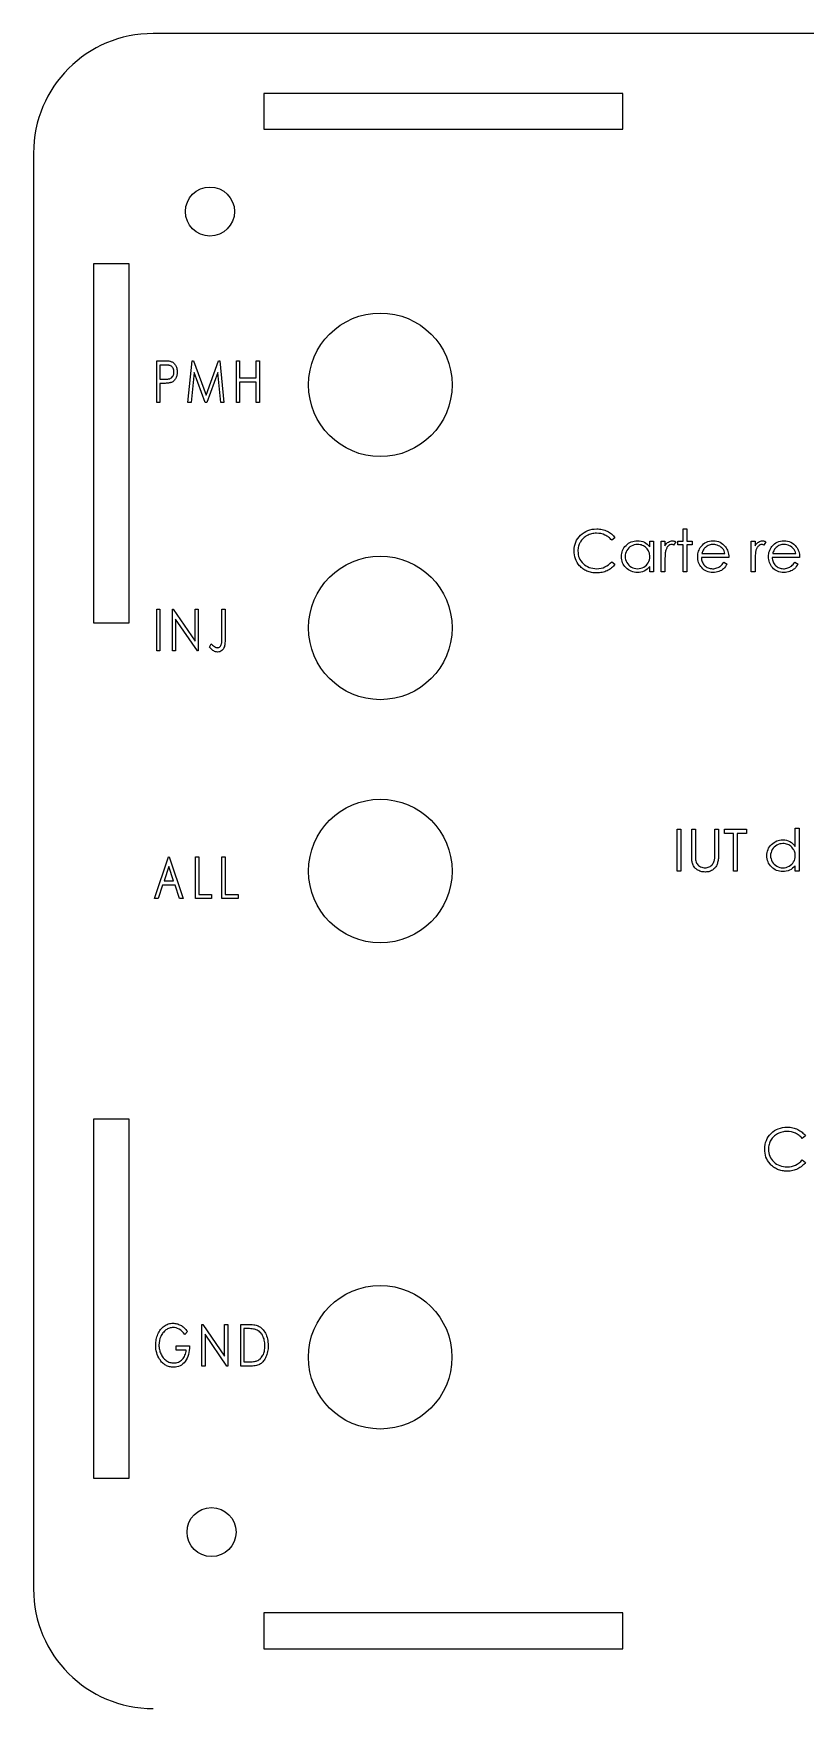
# Model space of a CAD drawing. Header units: millimetres. Extents: x 3 to 788, y -577 to 0.
# Drawn here: x 351.9 to 416.4, y -144 to -4 of the extents above; entities that cross this region are included whole.
import ezdxf

# ---------------------------------------------------------------- set-up
doc = ezdxf.new("R2010")
doc.units = ezdxf.units.MM
doc.layers.get('0').update_dxf_attribs({"lineweight": 25})

msp = doc.modelspace()

# ---------------------------------------------------------------- linework, layer by layer
at = {"color": 7, "linetype": 'Continuous', "lineweight": 25}
for p, q in [((481.91, -4.03), (361.91, -4.03)), ((401.16, -9.03), (371.16, -9.03)), ((371.16, -9.03), (371.16, -12.03)), ((401.16, -12.03), (401.16, -9.03)), ((371.16, -12.03), (401.16, -12.03)), ((351.91, -14.03), (351.91, -134.03)), ((359.91, -23.28), (356.91, -23.28)), ((356.91, -23.28), (356.91, -53.28)), ((359.91, -53.28), (359.91, -23.28)), ((356.91, -53.28), (359.91, -53.28)), ((359.91, -94.78), (356.91, -94.78)), ((356.91, -94.78), (356.91, -124.78)), ((359.91, -124.78), (359.91, -94.78)), ((356.91, -124.78), (359.91, -124.78)), ((401.16, -136.03), (371.16, -136.03)), ((371.16, -136.03), (371.16, -139.03)), ((401.16, -139.03), (401.16, -136.03)), ((371.16, -139.03), (401.16, -139.03))]:
    msp.add_line(p, q, dxfattribs=at)
at = {"color": 7, "linetype": 'Continuous', "flags": 128}
for points in [[(362.21, -31.38), (362.76, -31.38), (362.76, -31.38), (362.87, -31.38), (362.97, -31.39), (363.06, -31.39), (363.15, -31.4), (363.22, -31.4), (363.29, -31.41), (363.34, -31.42), (363.39, -31.44), (363.39, -31.44), (363.44, -31.46), (363.5, -31.48), (363.55, -31.51), (363.6, -31.55), (363.65, -31.59), (363.69, -31.64), (363.73, -31.69), (363.77, -31.74), (363.8, -31.8), (363.83, -31.87), (363.86, -31.93), (363.88, -32), (363.9, -32.08), (363.91, -32.16), (363.92, -32.24), (363.92, -32.32), (363.92, -32.32), (363.92, -32.41), (363.91, -32.49), (363.9, -32.57), (363.88, -32.64), (363.86, -32.71), (363.84, -32.78), (363.81, -32.84), (363.77, -32.9), (363.73, -32.96), (363.69, -33.01), (363.65, -33.05), (363.6, -33.09), (363.55, -33.13), (363.49, -33.16), (363.43, -33.19), (363.37, -33.21), (363.37, -33.21), (363.32, -33.22), (363.26, -33.24), (363.19, -33.25), (363.11, -33.25), (363.01, -33.26), (362.91, -33.27), (362.8, -33.27), (362.68, -33.27), (362.68, -33.27), (362.48, -33.27), (362.48, -33.27), (362.48, -34.88), (362.48, -34.88), (362.21, -34.88), (362.21, -34.88), (362.21, -31.38)], [(362.48, -31.74), (362.48, -32.91), (362.48, -32.91), (362.95, -32.92), (362.95, -32.92), (363.02, -32.92), (363.08, -32.91), (363.14, -32.91), (363.2, -32.9), (363.25, -32.89), (363.29, -32.88), (363.33, -32.87), (363.37, -32.85), (363.43, -32.82), (363.48, -32.77), (363.53, -32.71), (363.57, -32.65), (363.61, -32.57), (363.63, -32.49), (363.64, -32.41), (363.65, -32.32), (363.65, -32.32), (363.64, -32.24), (363.63, -32.16), (363.61, -32.08), (363.57, -32.01), (363.53, -31.94), (363.49, -31.89), (363.43, -31.84), (363.37, -31.8), (363.34, -31.79), (363.3, -31.78), (363.26, -31.77), (363.21, -31.76), (363.16, -31.75), (363.1, -31.75), (363.04, -31.74), (362.97, -31.74), (362.97, -31.74), (362.48, -31.74)], [(364.82, -34.88), (365.16, -31.38), (365.16, -31.38), (365.27, -31.38), (365.27, -31.38), (366.33, -34.26), (366.33, -34.26), (367.38, -31.38), (367.38, -31.38), (367.49, -31.38), (367.49, -31.38), (367.83, -34.88), (367.83, -34.88), (367.56, -34.88), (367.56, -34.88), (367.31, -32.37), (367.31, -32.37), (366.39, -34.88), (366.39, -34.88), (366.27, -34.88), (366.27, -34.88), (365.34, -32.37), (365.34, -32.37), (365.1, -34.88), (365.1, -34.88), (364.82, -34.88)], [(368.87, -31.38), (369.14, -31.38), (369.14, -31.38), (369.14, -32.82), (369.14, -32.82), (370.53, -32.82), (370.53, -32.82), (370.53, -31.38), (370.53, -31.38), (370.8, -31.38), (370.8, -31.38), (370.8, -34.88), (370.8, -34.88), (370.53, -34.88), (370.53, -34.88), (370.53, -33.18), (370.53, -33.18), (369.14, -33.18), (369.14, -33.18), (369.14, -34.88), (369.14, -34.88), (368.87, -34.88), (368.87, -34.88), (368.87, -31.38)], [(400.51, -46.17), (400.24, -46.38), (400.24, -46.38), (400.18, -46.31), (400.12, -46.25), (400.05, -46.19), (399.98, -46.13), (399.91, -46.08), (399.84, -46.03), (399.76, -45.99), (399.68, -45.95), (399.52, -45.88), (399.34, -45.83), (399.16, -45.81), (398.97, -45.8), (398.97, -45.8), (398.86, -45.8), (398.76, -45.81), (398.66, -45.83), (398.56, -45.85), (398.46, -45.88), (398.37, -45.91), (398.27, -45.95), (398.18, -46), (398.09, -46.05), (398.01, -46.1), (397.93, -46.16), (397.86, -46.23), (397.79, -46.3), (397.73, -46.37), (397.67, -46.45), (397.62, -46.53), (397.57, -46.61), (397.53, -46.7), (397.5, -46.79), (397.47, -46.89), (397.45, -46.98), (397.43, -47.08), (397.42, -47.18), (397.42, -47.28), (397.42, -47.28), (397.43, -47.44), (397.45, -47.58), (397.48, -47.73), (397.53, -47.86), (397.59, -47.99), (397.67, -48.11), (397.76, -48.23), (397.86, -48.34), (397.98, -48.44), (398.1, -48.52), (398.23, -48.59), (398.37, -48.65), (398.51, -48.7), (398.66, -48.73), (398.82, -48.75), (398.99, -48.76), (398.99, -48.76), (399.17, -48.75), (399.35, -48.72), (399.52, -48.68), (399.68, -48.61), (399.83, -48.53), (399.97, -48.43), (400.11, -48.31), (400.24, -48.18), (400.24, -48.18), (400.51, -48.38), (400.51, -48.38), (400.45, -48.47), (400.38, -48.55), (400.3, -48.62), (400.22, -48.69), (400.14, -48.76), (400.05, -48.82), (399.96, -48.88), (399.86, -48.93), (399.76, -48.97), (399.66, -49.01), (399.56, -49.04), (399.45, -49.07), (399.34, -49.09), (399.23, -49.11), (399.11, -49.12), (398.99, -49.12), (398.99, -49.12), (398.88, -49.12), (398.77, -49.11), (398.66, -49.1), (398.56, -49.08), (398.46, -49.06), (398.36, -49.03), (398.27, -49), (398.17, -48.97), (398.08, -48.92), (398, -48.88), (397.92, -48.83), (397.84, -48.77), (397.76, -48.71), (397.69, -48.65), (397.62, -48.58), (397.55, -48.51), (397.55, -48.51), (397.44, -48.37), (397.35, -48.23), (397.28, -48.09), (397.22, -47.94), (397.17, -47.78), (397.13, -47.61), (397.11, -47.44), (397.1, -47.26), (397.1, -47.26), (397.11, -47.07), (397.14, -46.89), (397.18, -46.72), (397.24, -46.55), (397.31, -46.39), (397.41, -46.24), (397.52, -46.1), (397.64, -45.96), (397.78, -45.84), (397.93, -45.73), (398.08, -45.64), (398.25, -45.57), (398.42, -45.51), (398.6, -45.47), (398.79, -45.45), (398.99, -45.44), (398.99, -45.44), (399.11, -45.44), (399.23, -45.45), (399.34, -45.47), (399.45, -45.49), (399.56, -45.51), (399.67, -45.55), (399.77, -45.59), (399.87, -45.63), (399.97, -45.68), (400.06, -45.74), (400.14, -45.8), (400.23, -45.86), (400.31, -45.93), (400.38, -46.01), (400.45, -46.09), (400.51, -46.17)], [(406.21, -45.44), (406.53, -45.44), (406.53, -45.44), (406.53, -46.47), (406.53, -46.47), (406.98, -46.47), (406.98, -46.47), (406.98, -46.78), (406.98, -46.78), (406.53, -46.78), (406.53, -46.78), (406.53, -49.03), (406.53, -49.03), (406.21, -49.03), (406.21, -49.03), (406.21, -46.78), (406.21, -46.78), (405.76, -46.78), (405.76, -46.78), (405.76, -46.47), (405.76, -46.47), (406.21, -46.47), (406.21, -46.47), (406.21, -45.44)], [(403.75, -46.47), (403.75, -49.03), (403.75, -49.03), (403.43, -49.03), (403.43, -49.03), (403.43, -48.59), (403.43, -48.59), (403.32, -48.7), (403.21, -48.8), (403.09, -48.89), (402.96, -48.96), (402.83, -49.01), (402.69, -49.04), (402.54, -49.07), (402.39, -49.07), (402.39, -49.07), (402.25, -49.07), (402.12, -49.05), (402, -49.02), (401.87, -48.98), (401.76, -48.92), (401.65, -48.86), (401.54, -48.78), (401.44, -48.69), (401.35, -48.59), (401.27, -48.48), (401.21, -48.37), (401.15, -48.26), (401.11, -48.14), (401.08, -48.01), (401.06, -47.88), (401.05, -47.74), (401.05, -47.74), (401.06, -47.61), (401.08, -47.48), (401.11, -47.36), (401.15, -47.24), (401.21, -47.12), (401.27, -47.02), (401.35, -46.91), (401.45, -46.81), (401.55, -46.72), (401.65, -46.64), (401.77, -46.58), (401.88, -46.52), (402, -46.48), (402.13, -46.45), (402.26, -46.43), (402.4, -46.43), (402.4, -46.43), (402.55, -46.43), (402.7, -46.46), (402.84, -46.5), (402.98, -46.55), (403.1, -46.62), (403.22, -46.71), (403.33, -46.82), (403.43, -46.94), (403.43, -46.94), (403.43, -46.47), (403.43, -46.47), (403.75, -46.47)], [(402.4, -46.74), (402.26, -46.75), (402.13, -46.77), (402.01, -46.81), (401.88, -46.87), (401.77, -46.94), (401.67, -47.03), (401.58, -47.13), (401.51, -47.24), (401.45, -47.36), (401.4, -47.49), (401.38, -47.61), (401.37, -47.75), (401.37, -47.75), (401.38, -47.88), (401.4, -48), (401.45, -48.13), (401.51, -48.25), (401.59, -48.36), (401.67, -48.46), (401.77, -48.55), (401.89, -48.63), (402.01, -48.68), (402.13, -48.73), (402.26, -48.75), (402.4, -48.76), (402.4, -48.76), (402.53, -48.75), (402.67, -48.73), (402.79, -48.68), (402.92, -48.63), (403.04, -48.55), (403.14, -48.47), (403.22, -48.37), (403.3, -48.27), (403.36, -48.15), (403.4, -48.03), (403.42, -47.89), (403.43, -47.76), (403.43, -47.76), (403.43, -47.65), (403.41, -47.55), (403.39, -47.45), (403.36, -47.36), (403.32, -47.27), (403.26, -47.19), (403.2, -47.11), (403.13, -47.03), (403.06, -46.96), (402.98, -46.9), (402.89, -46.85), (402.8, -46.81), (402.71, -46.78), (402.61, -46.76), (402.51, -46.74), (402.4, -46.74)], [(404.37, -46.47), (404.69, -46.47), (404.69, -46.47), (404.69, -46.85), (404.69, -46.85), (404.76, -46.74), (404.83, -46.66), (404.91, -46.58), (404.99, -46.53), (405.06, -46.48), (405.15, -46.45), (405.23, -46.43), (405.31, -46.43), (405.31, -46.43), (405.38, -46.43), (405.44, -46.45), (405.51, -46.47), (405.59, -46.51), (405.59, -46.51), (405.41, -46.79), (405.41, -46.79), (405.37, -46.77), (405.33, -46.75), (405.29, -46.74), (405.25, -46.74), (405.25, -46.74), (405.18, -46.75), (405.1, -46.77), (405.03, -46.82), (404.96, -46.87), (404.92, -46.91), (404.89, -46.95), (404.86, -47), (404.84, -47.05), (404.81, -47.1), (404.79, -47.16), (404.76, -47.22), (404.74, -47.29), (404.74, -47.29), (404.73, -47.35), (404.72, -47.43), (404.71, -47.52), (404.7, -47.62), (404.7, -47.74), (404.69, -47.87), (404.69, -48.01), (404.69, -48.17), (404.69, -48.17), (404.69, -49.03), (404.69, -49.03), (404.37, -49.03), (404.37, -49.03), (404.37, -46.47)], [(409.61, -48.22), (409.89, -48.37), (409.89, -48.37), (409.82, -48.48), (409.75, -48.59), (409.67, -48.68), (409.59, -48.76), (409.5, -48.84), (409.41, -48.9), (409.3, -48.95), (409.2, -48.99), (409.09, -49.03), (408.97, -49.05), (408.84, -49.07), (408.71, -49.07), (408.71, -49.07), (408.56, -49.07), (408.43, -49.05), (408.3, -49.02), (408.17, -48.97), (408.06, -48.92), (407.95, -48.85), (407.85, -48.76), (407.77, -48.67), (407.69, -48.57), (407.62, -48.46), (407.56, -48.35), (407.51, -48.24), (407.47, -48.12), (407.45, -48), (407.43, -47.88), (407.43, -47.76), (407.43, -47.76), (407.43, -47.64), (407.44, -47.52), (407.47, -47.41), (407.5, -47.3), (407.54, -47.2), (407.59, -47.1), (407.65, -47), (407.72, -46.9), (407.72, -46.9), (407.82, -46.79), (407.92, -46.69), (408.04, -46.61), (408.16, -46.55), (408.29, -46.49), (408.42, -46.46), (408.57, -46.43), (408.72, -46.43), (408.72, -46.43), (408.88, -46.43), (409.03, -46.46), (409.17, -46.5), (409.3, -46.55), (409.42, -46.62), (409.54, -46.71), (409.65, -46.81), (409.75, -46.93), (409.75, -46.93), (409.81, -47.02), (409.87, -47.12), (409.92, -47.22), (409.96, -47.33), (409.99, -47.44), (410.01, -47.56), (410.02, -47.69), (410.03, -47.82), (410.03, -47.82), (407.74, -47.82), (407.74, -47.82), (407.75, -47.92), (407.76, -48.01), (407.78, -48.11), (407.81, -48.19), (407.85, -48.28), (407.9, -48.35), (407.95, -48.43), (408.01, -48.49), (408.08, -48.56), (408.15, -48.61), (408.23, -48.66), (408.31, -48.69), (408.4, -48.72), (408.48, -48.74), (408.58, -48.75), (408.67, -48.76), (408.67, -48.76), (408.77, -48.76), (408.86, -48.74), (408.95, -48.73), (409.04, -48.7), (409.13, -48.67), (409.2, -48.63), (409.28, -48.59), (409.34, -48.54), (409.41, -48.48), (409.47, -48.41), (409.54, -48.32), (409.61, -48.22)], [(409.71, -47.5), (409.68, -47.38), (409.63, -47.27), (409.58, -47.17), (409.52, -47.09), (409.45, -47.01), (409.37, -46.95), (409.28, -46.89), (409.18, -46.84), (409.07, -46.79), (408.96, -46.76), (408.85, -46.75), (408.74, -46.74), (408.74, -46.74), (408.64, -46.74), (408.55, -46.75), (408.46, -46.77), (408.38, -46.8), (408.3, -46.83), (408.22, -46.87), (408.15, -46.92), (408.08, -46.98), (408.08, -46.98), (408.03, -47.03), (407.98, -47.08), (407.94, -47.13), (407.9, -47.2), (407.86, -47.27), (407.83, -47.34), (407.8, -47.42), (407.77, -47.5), (407.77, -47.5), (409.71, -47.5)], [(411.91, -46.47), (412.23, -46.47), (412.23, -46.47), (412.23, -46.85), (412.23, -46.85), (412.3, -46.74), (412.37, -46.66), (412.45, -46.58), (412.52, -46.53), (412.6, -46.48), (412.68, -46.45), (412.77, -46.43), (412.85, -46.43), (412.85, -46.43), (412.92, -46.43), (412.98, -46.45), (413.05, -46.47), (413.12, -46.51), (413.12, -46.51), (412.95, -46.79), (412.95, -46.79), (412.91, -46.77), (412.86, -46.75), (412.83, -46.74), (412.79, -46.74), (412.79, -46.74), (412.72, -46.75), (412.64, -46.77), (412.57, -46.82), (412.5, -46.87), (412.46, -46.91), (412.43, -46.95), (412.4, -47), (412.37, -47.05), (412.35, -47.1), (412.32, -47.16), (412.3, -47.22), (412.28, -47.29), (412.28, -47.29), (412.27, -47.35), (412.26, -47.43), (412.25, -47.52), (412.24, -47.62), (412.23, -47.74), (412.23, -47.87), (412.23, -48.01), (412.23, -48.17), (412.23, -48.17), (412.23, -49.03), (412.23, -49.03), (411.91, -49.03), (411.91, -49.03), (411.91, -46.47)], [(415.54, -48.22), (415.82, -48.37), (415.82, -48.37), (415.75, -48.48), (415.67, -48.59), (415.6, -48.68), (415.51, -48.76), (415.42, -48.84), (415.33, -48.9), (415.23, -48.95), (415.12, -48.99), (415.01, -49.03), (414.89, -49.05), (414.77, -49.07), (414.63, -49.07), (414.63, -49.07), (414.49, -49.07), (414.35, -49.05), (414.22, -49.02), (414.1, -48.97), (413.98, -48.92), (413.88, -48.85), (413.78, -48.76), (413.69, -48.67), (413.61, -48.57), (413.54, -48.46), (413.48, -48.35), (413.43, -48.24), (413.4, -48.12), (413.37, -48), (413.35, -47.88), (413.35, -47.76), (413.35, -47.76), (413.35, -47.64), (413.37, -47.52), (413.39, -47.41), (413.42, -47.3), (413.46, -47.2), (413.51, -47.1), (413.57, -47), (413.64, -46.9), (413.64, -46.9), (413.74, -46.79), (413.85, -46.69), (413.96, -46.61), (414.08, -46.55), (414.21, -46.49), (414.35, -46.46), (414.49, -46.43), (414.64, -46.43), (414.64, -46.43), (414.8, -46.43), (414.95, -46.46), (415.09, -46.5), (415.22, -46.55), (415.35, -46.62), (415.46, -46.71), (415.57, -46.81), (415.67, -46.93), (415.67, -46.93), (415.74, -47.02), (415.79, -47.12), (415.84, -47.22), (415.88, -47.33), (415.91, -47.44), (415.93, -47.56), (415.95, -47.69), (415.95, -47.82), (415.95, -47.82), (413.66, -47.82), (413.66, -47.82), (413.67, -47.92), (413.68, -48.01), (413.71, -48.11), (413.74, -48.19), (413.77, -48.28), (413.82, -48.35), (413.87, -48.43), (413.94, -48.49), (414.01, -48.56), (414.08, -48.61), (414.15, -48.66), (414.24, -48.69), (414.32, -48.72), (414.41, -48.74), (414.5, -48.75), (414.6, -48.76), (414.6, -48.76), (414.69, -48.76), (414.78, -48.74), (414.87, -48.73), (414.96, -48.7), (415.05, -48.67), (415.13, -48.63), (415.2, -48.59), (415.27, -48.54), (415.33, -48.48), (415.4, -48.41), (415.47, -48.32), (415.54, -48.22)], [(415.64, -47.5), (415.6, -47.38), (415.55, -47.27), (415.5, -47.17), (415.44, -47.09), (415.37, -47.01), (415.29, -46.95), (415.2, -46.89), (415.1, -46.84), (415, -46.79), (414.89, -46.76), (414.77, -46.75), (414.66, -46.74), (414.66, -46.74), (414.56, -46.74), (414.47, -46.75), (414.39, -46.77), (414.3, -46.8), (414.22, -46.83), (414.14, -46.87), (414.07, -46.92), (414, -46.98), (414, -46.98), (413.95, -47.03), (413.9, -47.08), (413.86, -47.13), (413.82, -47.2), (413.79, -47.27), (413.75, -47.34), (413.72, -47.42), (413.7, -47.5), (413.7, -47.5), (415.64, -47.5)], [(362.21, -52.14), (362.48, -52.14), (362.48, -52.14), (362.48, -55.64), (362.48, -55.64), (362.21, -55.64), (362.21, -55.64), (362.21, -52.14)], [(363.52, -55.64), (363.52, -52.14), (363.52, -52.14), (363.58, -52.14), (363.58, -52.14), (365.41, -54.81), (365.41, -54.81), (365.41, -52.14), (365.41, -52.14), (365.68, -52.14), (365.68, -52.14), (365.68, -55.64), (365.68, -55.64), (365.62, -55.64), (365.62, -55.64), (363.79, -52.98), (363.79, -52.98), (363.79, -55.64), (363.79, -55.64), (363.52, -55.64)], [(367.66, -52.14), (367.93, -52.14), (367.93, -52.14), (367.93, -54.5), (367.93, -54.5), (367.93, -54.63), (367.92, -54.75), (367.92, -54.86), (367.91, -54.96), (367.9, -55.05), (367.89, -55.13), (367.88, -55.2), (367.86, -55.26), (367.83, -55.36), (367.78, -55.45), (367.72, -55.53), (367.65, -55.6), (367.57, -55.66), (367.49, -55.7), (367.39, -55.72), (367.29, -55.73), (367.29, -55.73), (367.21, -55.72), (367.13, -55.7), (367.05, -55.68), (366.97, -55.64), (366.89, -55.59), (366.81, -55.51), (366.72, -55.43), (366.63, -55.32), (366.63, -55.32), (366.77, -55.05), (366.77, -55.05), (366.87, -55.14), (366.96, -55.21), (367.04, -55.27), (367.11, -55.32), (367.11, -55.32), (367.16, -55.34), (367.2, -55.36), (367.25, -55.36), (367.29, -55.37), (367.29, -55.37), (367.34, -55.36), (367.4, -55.35), (367.45, -55.32), (367.49, -55.28), (367.54, -55.23), (367.57, -55.17), (367.6, -55.11), (367.62, -55.04), (367.63, -55), (367.64, -54.95), (367.64, -54.89), (367.65, -54.82), (367.65, -54.75), (367.66, -54.66), (367.66, -54.57), (367.66, -54.47), (367.66, -54.47), (367.66, -52.14)], [(405.71, -70.53), (406.03, -70.53), (406.03, -70.53), (406.03, -74.03), (406.03, -74.03), (405.71, -74.03), (405.71, -74.03), (405.71, -70.53)], [(406.93, -70.53), (407.24, -70.53), (407.24, -70.53), (407.24, -72.63), (407.24, -72.63), (407.24, -72.71), (407.24, -72.79), (407.24, -72.87), (407.24, -72.93), (407.25, -72.98), (407.25, -73.03), (407.25, -73.06), (407.25, -73.09), (407.25, -73.09), (407.27, -73.19), (407.3, -73.28), (407.33, -73.36), (407.38, -73.43), (407.43, -73.5), (407.5, -73.56), (407.58, -73.62), (407.67, -73.67), (407.77, -73.71), (407.87, -73.74), (407.96, -73.75), (408.06, -73.76), (408.06, -73.76), (408.15, -73.75), (408.23, -73.74), (408.32, -73.72), (408.4, -73.69), (408.47, -73.65), (408.54, -73.6), (408.61, -73.54), (408.66, -73.48), (408.71, -73.41), (408.76, -73.34), (408.79, -73.26), (408.82, -73.17), (408.82, -73.17), (408.83, -73.13), (408.83, -73.09), (408.84, -73.03), (408.85, -72.97), (408.85, -72.89), (408.85, -72.81), (408.85, -72.72), (408.86, -72.63), (408.86, -72.63), (408.86, -70.53), (408.86, -70.53), (409.17, -70.53), (409.17, -70.53), (409.17, -72.64), (409.17, -72.64), (409.17, -72.76), (409.16, -72.87), (409.16, -72.97), (409.15, -73.07), (409.13, -73.16), (409.12, -73.24), (409.1, -73.33), (409.08, -73.4), (409.06, -73.47), (409.02, -73.54), (408.99, -73.61), (408.95, -73.67), (408.9, -73.73), (408.85, -73.79), (408.79, -73.85), (408.73, -73.9), (408.66, -73.95), (408.59, -74), (408.51, -74.03), (408.43, -74.06), (408.35, -74.09), (408.26, -74.1), (408.17, -74.11), (408.08, -74.12), (408.08, -74.12), (407.98, -74.11), (407.88, -74.11), (407.79, -74.09), (407.7, -74.07), (407.62, -74.04), (407.53, -74), (407.45, -73.96), (407.38, -73.92), (407.31, -73.86), (407.25, -73.81), (407.19, -73.75), (407.14, -73.68), (407.09, -73.61), (407.05, -73.54), (407.02, -73.46), (406.99, -73.38), (406.99, -73.38), (406.97, -73.32), (406.96, -73.26), (406.95, -73.18), (406.94, -73.09), (406.93, -73), (406.93, -72.89), (406.93, -72.77), (406.93, -72.64), (406.93, -72.64), (406.93, -70.53)], [(409.66, -70.89), (409.66, -70.53), (409.66, -70.53), (411.5, -70.53), (411.5, -70.53), (411.5, -70.89), (411.5, -70.89), (410.74, -70.89), (410.74, -70.89), (410.74, -74.03), (410.74, -74.03), (410.43, -74.03), (410.43, -74.03), (410.43, -70.89), (410.43, -70.89), (409.66, -70.89)], [(415.9, -70.44), (415.9, -74.03), (415.9, -74.03), (415.59, -74.03), (415.59, -74.03), (415.59, -73.59), (415.59, -73.59), (415.48, -73.7), (415.36, -73.8), (415.24, -73.89), (415.11, -73.96), (414.98, -74.01), (414.84, -74.04), (414.69, -74.07), (414.54, -74.07), (414.54, -74.07), (414.41, -74.07), (414.28, -74.05), (414.15, -74.02), (414.03, -73.98), (413.91, -73.92), (413.8, -73.86), (413.7, -73.78), (413.6, -73.69), (413.51, -73.59), (413.43, -73.48), (413.36, -73.37), (413.31, -73.26), (413.26, -73.14), (413.23, -73.01), (413.21, -72.88), (413.21, -72.74), (413.21, -72.74), (413.21, -72.61), (413.23, -72.48), (413.26, -72.36), (413.31, -72.24), (413.36, -72.12), (413.43, -72.02), (413.51, -71.91), (413.6, -71.81), (413.7, -71.72), (413.81, -71.64), (413.92, -71.58), (414.04, -71.52), (414.16, -71.48), (414.28, -71.45), (414.42, -71.43), (414.55, -71.43), (414.55, -71.43), (414.71, -71.43), (414.86, -71.46), (415, -71.5), (415.13, -71.56), (415.26, -71.64), (415.37, -71.73), (415.48, -71.84), (415.59, -71.97), (415.59, -71.97), (415.59, -70.44), (415.59, -70.44), (415.9, -70.44)], [(414.56, -71.74), (414.42, -71.75), (414.29, -71.77), (414.16, -71.81), (414.04, -71.87), (413.93, -71.94), (413.83, -72.03), (413.74, -72.13), (413.66, -72.24), (413.6, -72.36), (413.56, -72.49), (413.53, -72.61), (413.52, -72.75), (413.52, -72.75), (413.53, -72.88), (413.56, -73), (413.6, -73.13), (413.66, -73.25), (413.74, -73.36), (413.83, -73.46), (413.93, -73.55), (414.04, -73.63), (414.16, -73.68), (414.29, -73.73), (414.42, -73.75), (414.55, -73.76), (414.55, -73.76), (414.69, -73.75), (414.82, -73.73), (414.95, -73.68), (415.07, -73.63), (415.19, -73.55), (415.29, -73.47), (415.38, -73.37), (415.45, -73.27), (415.51, -73.15), (415.55, -73.03), (415.58, -72.89), (415.59, -72.76), (415.59, -72.76), (415.58, -72.65), (415.57, -72.55), (415.54, -72.45), (415.51, -72.36), (415.47, -72.27), (415.42, -72.19), (415.36, -72.11), (415.29, -72.03), (415.21, -71.96), (415.13, -71.9), (415.05, -71.85), (414.96, -71.81), (414.86, -71.78), (414.76, -71.76), (414.66, -71.74), (414.56, -71.74)], [(363.24, -72.84), (364.41, -76.34), (364.41, -76.34), (364.12, -76.34), (364.12, -76.34), (363.74, -75.22), (363.74, -75.22), (362.7, -75.22), (362.7, -75.22), (362.33, -76.34), (362.33, -76.34), (362.03, -76.34), (362.03, -76.34), (363.2, -72.84), (363.2, -72.84), (363.24, -72.84)], [(363.22, -73.65), (362.82, -74.86), (362.82, -74.86), (363.62, -74.86), (363.62, -74.86), (363.22, -73.65)], [(365.45, -72.84), (365.72, -72.84), (365.72, -72.84), (365.72, -75.98), (365.72, -75.98), (366.8, -75.98), (366.8, -75.98), (366.8, -76.34), (366.8, -76.34), (365.45, -76.34), (365.45, -76.34), (365.45, -72.84)], [(367.66, -72.84), (367.93, -72.84), (367.93, -72.84), (367.93, -75.98), (367.93, -75.98), (369.01, -75.98), (369.01, -75.98), (369.01, -76.34), (369.01, -76.34), (367.66, -76.34), (367.66, -76.34), (367.66, -72.84)], [(416.44, -96.17), (416.17, -96.38), (416.17, -96.38), (416.11, -96.31), (416.05, -96.25), (415.98, -96.19), (415.91, -96.13), (415.84, -96.08), (415.77, -96.03), (415.69, -95.99), (415.61, -95.95), (415.44, -95.88), (415.27, -95.83), (415.09, -95.81), (414.9, -95.8), (414.9, -95.8), (414.79, -95.8), (414.69, -95.81), (414.59, -95.83), (414.49, -95.85), (414.39, -95.88), (414.29, -95.91), (414.2, -95.95), (414.11, -96), (414.02, -96.05), (413.94, -96.1), (413.86, -96.16), (413.79, -96.23), (413.72, -96.3), (413.66, -96.37), (413.6, -96.45), (413.55, -96.53), (413.5, -96.61), (413.46, -96.7), (413.42, -96.79), (413.4, -96.89), (413.37, -96.98), (413.36, -97.08), (413.35, -97.18), (413.35, -97.28), (413.35, -97.28), (413.35, -97.44), (413.37, -97.58), (413.41, -97.73), (413.46, -97.86), (413.52, -97.99), (413.6, -98.11), (413.69, -98.23), (413.79, -98.34), (413.91, -98.44), (414.03, -98.52), (414.16, -98.59), (414.3, -98.65), (414.44, -98.7), (414.59, -98.73), (414.75, -98.75), (414.92, -98.76), (414.92, -98.76), (415.1, -98.75), (415.28, -98.72), (415.44, -98.68), (415.6, -98.61), (415.76, -98.53), (415.9, -98.43), (416.04, -98.31), (416.17, -98.18), (416.17, -98.18), (416.44, -98.38), (416.44, -98.38), (416.38, -98.47), (416.3, -98.55), (416.23, -98.62), (416.15, -98.69), (416.07, -98.76), (415.98, -98.82), (415.89, -98.88), (415.79, -98.93), (415.69, -98.97), (415.59, -99.01), (415.49, -99.04), (415.38, -99.07), (415.27, -99.09), (415.15, -99.11), (415.04, -99.12), (414.92, -99.12), (414.92, -99.12), (414.81, -99.12), (414.7, -99.11), (414.59, -99.1), (414.49, -99.08), (414.39, -99.06), (414.29, -99.03), (414.19, -99), (414.1, -98.97), (414.01, -98.92), (413.93, -98.88), (413.84, -98.83), (413.76, -98.77), (413.69, -98.71), (413.61, -98.65), (413.54, -98.58), (413.48, -98.51), (413.48, -98.51), (413.37, -98.37), (413.28, -98.23), (413.21, -98.09), (413.14, -97.94), (413.09, -97.78), (413.06, -97.61), (413.04, -97.44), (413.03, -97.26), (413.03, -97.26), (413.04, -97.07), (413.07, -96.89), (413.11, -96.72), (413.17, -96.55), (413.24, -96.39), (413.33, -96.24), (413.44, -96.1), (413.57, -95.96), (413.71, -95.84), (413.85, -95.73), (414.01, -95.64), (414.17, -95.57), (414.35, -95.51), (414.53, -95.47), (414.72, -95.45), (414.92, -95.44), (414.92, -95.44), (415.04, -95.44), (415.15, -95.45), (415.27, -95.47), (415.38, -95.49), (415.49, -95.51), (415.59, -95.55), (415.7, -95.59), (415.8, -95.63), (415.89, -95.68), (415.98, -95.74), (416.07, -95.8), (416.16, -95.86), (416.23, -95.93), (416.31, -96.01), (416.38, -96.09), (416.44, -96.17)], [(364.77, -112.51), (364.56, -112.77), (364.56, -112.77), (364.45, -112.63), (364.33, -112.52), (364.21, -112.42), (364.08, -112.33), (363.95, -112.27), (363.82, -112.22), (363.69, -112.19), (363.57, -112.19), (363.57, -112.19), (363.49, -112.19), (363.42, -112.2), (363.34, -112.21), (363.27, -112.24), (363.19, -112.26), (363.12, -112.3), (363.05, -112.34), (362.98, -112.39), (362.91, -112.44), (362.85, -112.49), (362.79, -112.56), (362.73, -112.62), (362.68, -112.69), (362.63, -112.77), (362.59, -112.84), (362.55, -112.93), (362.48, -113.1), (362.43, -113.28), (362.4, -113.46), (362.39, -113.65), (362.39, -113.65), (362.39, -113.75), (362.4, -113.84), (362.41, -113.94), (362.43, -114.03), (362.46, -114.12), (362.48, -114.22), (362.52, -114.31), (362.55, -114.39), (362.6, -114.48), (362.64, -114.56), (362.69, -114.64), (362.75, -114.71), (362.81, -114.77), (362.87, -114.84), (362.94, -114.89), (363.01, -114.95), (363.08, -114.99), (363.15, -115.03), (363.23, -115.07), (363.31, -115.1), (363.39, -115.12), (363.47, -115.13), (363.55, -115.14), (363.64, -115.15), (363.64, -115.15), (363.74, -115.14), (363.84, -115.13), (363.93, -115.11), (364.02, -115.07), (364.11, -115.03), (364.19, -114.98), (364.27, -114.92), (364.34, -114.85), (364.41, -114.77), (364.47, -114.69), (364.52, -114.6), (364.57, -114.5), (364.61, -114.4), (364.64, -114.3), (364.66, -114.19), (364.68, -114.07), (364.68, -114.07), (363.83, -114.07), (363.83, -114.07), (363.83, -113.71), (363.83, -113.71), (364.95, -113.71), (364.95, -113.71), (364.94, -113.91), (364.93, -114.1), (364.9, -114.28), (364.86, -114.45), (364.81, -114.61), (364.74, -114.76), (364.67, -114.89), (364.58, -115.02), (364.49, -115.13), (364.39, -115.23), (364.28, -115.32), (364.16, -115.38), (364.04, -115.44), (363.9, -115.48), (363.77, -115.5), (363.62, -115.51), (363.62, -115.51), (363.53, -115.5), (363.44, -115.5), (363.35, -115.48), (363.27, -115.46), (363.19, -115.44), (363.11, -115.41), (363.03, -115.38), (362.96, -115.34), (362.89, -115.3), (362.82, -115.25), (362.75, -115.19), (362.69, -115.13), (362.62, -115.07), (362.56, -115), (362.51, -114.92), (362.45, -114.84), (362.45, -114.84), (362.38, -114.71), (362.31, -114.58), (362.25, -114.44), (362.21, -114.29), (362.17, -114.14), (362.14, -113.99), (362.13, -113.83), (362.12, -113.66), (362.12, -113.66), (362.13, -113.54), (362.13, -113.42), (362.15, -113.3), (362.17, -113.18), (362.2, -113.07), (362.23, -112.96), (362.27, -112.85), (362.31, -112.74), (362.36, -112.63), (362.41, -112.54), (362.47, -112.44), (362.53, -112.36), (362.6, -112.28), (362.67, -112.2), (362.75, -112.13), (362.83, -112.07), (362.91, -112.01), (362.99, -111.96), (363.08, -111.92), (363.17, -111.89), (363.27, -111.86), (363.36, -111.84), (363.46, -111.83), (363.57, -111.83), (363.57, -111.83), (363.65, -111.83), (363.73, -111.84), (363.81, -111.85), (363.89, -111.87), (363.97, -111.89), (364.04, -111.92), (364.12, -111.95), (364.19, -111.99), (364.27, -112.03), (364.34, -112.08), (364.41, -112.14), (364.49, -112.2), (364.56, -112.27), (364.63, -112.35), (364.7, -112.43), (364.77, -112.51)], [(365.99, -115.42), (365.99, -111.92), (365.99, -111.92), (366.05, -111.92), (366.05, -111.92), (367.88, -114.59), (367.88, -114.59), (367.88, -111.92), (367.88, -111.92), (368.14, -111.92), (368.14, -111.92), (368.14, -115.42), (368.14, -115.42), (368.08, -115.42), (368.08, -115.42), (366.26, -112.75), (366.26, -112.75), (366.26, -115.42), (366.26, -115.42), (365.99, -115.42)], [(369.23, -115.42), (369.23, -111.92), (369.23, -111.92), (369.79, -111.92), (369.79, -111.92), (369.94, -111.92), (370.08, -111.92), (370.2, -111.93), (370.32, -111.95), (370.42, -111.97), (370.52, -111.99), (370.6, -112.01), (370.68, -112.04), (370.68, -112.04), (370.77, -112.09), (370.87, -112.15), (370.95, -112.21), (371.03, -112.29), (371.11, -112.37), (371.17, -112.46), (371.24, -112.56), (371.3, -112.66), (371.35, -112.77), (371.39, -112.89), (371.43, -113.02), (371.46, -113.14), (371.49, -113.28), (371.5, -113.42), (371.52, -113.56), (371.52, -113.71), (371.52, -113.71), (371.52, -113.84), (371.51, -113.97), (371.49, -114.09), (371.47, -114.2), (371.45, -114.32), (371.42, -114.43), (371.38, -114.53), (371.34, -114.64), (371.3, -114.73), (371.25, -114.82), (371.2, -114.91), (371.14, -114.98), (371.08, -115.05), (371.02, -115.12), (370.95, -115.18), (370.88, -115.23), (370.81, -115.27), (370.73, -115.31), (370.64, -115.34), (370.55, -115.37), (370.44, -115.39), (370.33, -115.4), (370.22, -115.41), (370.09, -115.42), (370.09, -115.42), (369.23, -115.42)], [(369.5, -115.06), (369.81, -115.06), (369.81, -115.06), (369.95, -115.06), (370.07, -115.05), (370.19, -115.04), (370.29, -115.03), (370.38, -115.02), (370.46, -115.01), (370.53, -114.99), (370.59, -114.97), (370.59, -114.97), (370.67, -114.93), (370.74, -114.89), (370.8, -114.84), (370.87, -114.79), (370.92, -114.73), (370.98, -114.66), (371.03, -114.59), (371.07, -114.51), (371.12, -114.43), (371.15, -114.34), (371.18, -114.25), (371.21, -114.15), (371.22, -114.04), (371.24, -113.94), (371.25, -113.83), (371.25, -113.71), (371.25, -113.71), (371.25, -113.59), (371.24, -113.47), (371.22, -113.36), (371.2, -113.25), (371.18, -113.14), (371.14, -113.04), (371.1, -112.95), (371.06, -112.86), (371.01, -112.77), (370.95, -112.7), (370.9, -112.62), (370.83, -112.56), (370.76, -112.5), (370.69, -112.45), (370.61, -112.41), (370.53, -112.37), (370.53, -112.37), (370.46, -112.35), (370.38, -112.33), (370.29, -112.31), (370.19, -112.3), (370.08, -112.29), (369.96, -112.28), (369.83, -112.28), (369.69, -112.28), (369.69, -112.28), (369.5, -112.28), (369.5, -112.28), (369.5, -115.06)]]:
    msp.add_lwpolyline(points, dxfattribs=at)
at = {"color": 7, "linetype": 'Continuous', "lineweight": 25}
for centre, radius in [((366.66, -18.91), 2.05), ((380.9, -33.39), 6), ((380.9, -53.71), 6), ((380.9, -74.03), 6), ((380.89, -114.67), 6), ((366.79, -129.28), 2.05)]:
    msp.add_circle(centre, radius, dxfattribs=at)
for centre, start, end in [((361.91, -14.03), 90, 180), ((361.91, -134.03), 180, 270)]:
    msp.add_arc(centre, 10, start, end, dxfattribs=at)

doc.saveas('drawing.dxf')
